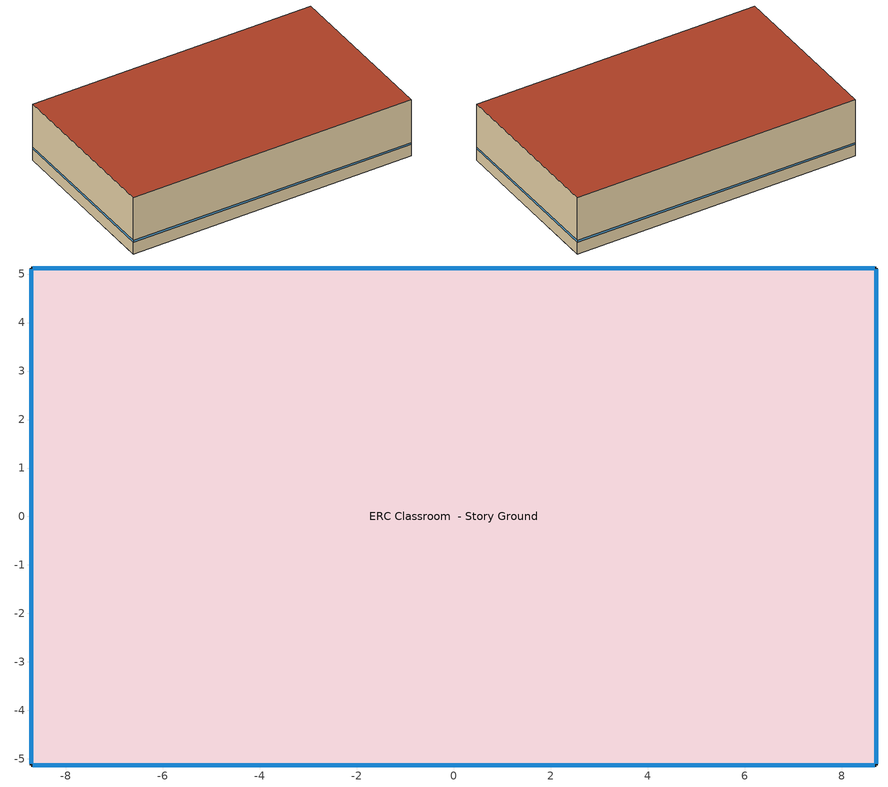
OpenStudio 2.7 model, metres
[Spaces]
ERC Classroom  - Story Ground
 floor ground: -8.71,-5.12 -8.71,5.12 8.71,5.12 8.71,-5.12 z0
 wall outside: -8.71,5.12 -8.71,-5.12 8.71,-5.12 8.71,5.12 -8.71,5.12 z0:3.66
 window: 8.71,-5.1 8.71,5.1 / -8.69,-5.12 8.69,-5.12 / -8.71,5.1 -8.71,-5.1 / 8.69,5.12 -8.69,5.12 z0.76:0.87
 roof outside: 8.71,-5.12 8.71,5.12 -8.71,5.12 -8.71,-5.12 z3.66
[Building]
DEER Pre-1975|ERC
[Site]
Site 1
[ClimateZones]
Climate Zone Institution Name 1=CEC; Climate Zone Document Name 1=California Climate Zone Descriptions; Climate Zone Document Year 1=1995; Climate Zone Value 1=6
[SizingPeriod:DesignDay] Barometric Pressure {Pa}=100977; Sky Clearness=0; Rain Indicator=0; Snow Indicator=0; Day of Month=21; Daylight Saving Time Indicator=0; Humidity Indicating Type=Wetbulb; Dry-Bulb Temperature Range Modifier Type=DefaultMultipliers
Name | Maximum Dry-Bulb Temperature {C} | Daily Dry-Bulb Temperature Range {deltaC} | Humidity Indicating Conditions at Maximum Dry-Bulb | Wind Speed {m/s} | Wind Direction {deg} | Month | Day Type | Solar Model Indicator | ASHRAE Taub | ASHRAE Taud
Houston Bush Intercontinental Ann Htg 99.6% Condns DB | -1.6 | 0 | -1.6 | 2.8 | 0 | 1 | WinterDesignDay | ASHRAEClearSky
Houston Bush Intercontinental Ann Clg .4% Condns DB=>MWB | 36 | 10.1 | 24.8 | 3.5 | 170 | 7 | SummerDesignDay | ASHRAETau | 0.499 | 1.97
[SpaceType]
ERC Classroom: Standards Building Type=ERC; Standards Space Type=Classroom
[BuildingStory]
Story Ground: Nominal Z Coordinate {m}=0; Nominal Floor to Floor Height {m}=3.6576
[Space]
ERC Classroom  - Story Ground: Space Type=ERC Classroom; Building Story=Story Ground; Thermal Zone=Zone ERC Classroom  - Story Ground
[ThermalZone]
Zone ERC Classroom  - Story Ground: Multiplier=1; Use Ideal Air Loads=No
[Sizing:Zone]
Zone ERC Classroom  - Story Ground: Zone Cooling Design Supply Air Temperature Input Method=SupplyAirTemperature; Zone Cooling Design Supply Air Temperature {C}=14; Zone Cooling Design Supply Air Temperature Difference {deltaC}=11.11; Zone Heating Design Supply Air Temperature Input Method=SupplyAirTemperature; Zone Heating Design Supply Air Temperature {C}=40; Zone Heating Design Supply Air Temperature Difference {deltaC}=11.11; Zone Cooling Design Supply Air Humidity Ratio {kg-H2O/kg-air}=0.0085; Zone Heating Design Supply Air Humidity Ratio {kg-H2O/kg-air}=0.008; Cooling Design Air Flow Method=DesignDay; Heating Design Air Flow Method=DesignDay; Account for Dedicated Outdoor Air System=No; Dedicated Outdoor Air System Control Strategy=NeutralSupplyAir; Dedicated Outdoor Air Low Setpoint Temperature for Design {C}=autosize; Dedicated Outdoor Air High Setpoint Temperature for Design {C}=autosize
